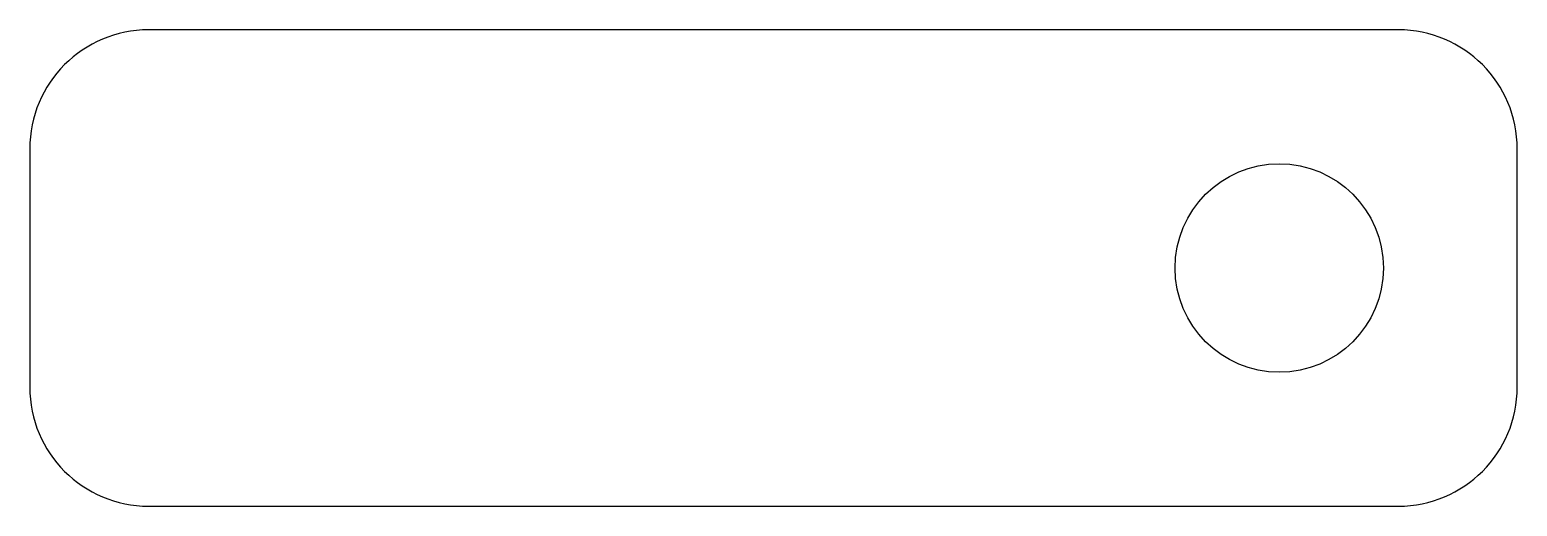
# Model space of a CAD drawing. Header units: millimetres. Extents: x -12.5 to 12.5, y -4 to 4.
import ezdxf

# ---------------------------------------------------------------- set-up
doc = ezdxf.new("R2010")
doc.units = ezdxf.units.MM

msp = doc.modelspace()

# ---------------------------------------------------------------- linework, layer by layer
at = {"color": 7, "linetype": 'Continuous', "lineweight": 25}
for p, q in [((10.5, 4), (-10.5, 4)), ((-12.5, 2), (-12.5, -2)), ((12.5, -2), (12.5, 2)), ((-10.5, -4), (10.5, -4))]:
    msp.add_line(p, q, dxfattribs=at)
msp.add_circle((8.5, 0), 1.75, dxfattribs=at)
for centre, start, end in [((10.5, 2), 0, 90), ((-10.5, 2), 90, 180), ((-10.5, -2), 180, 270), ((10.5, -2), 270, 0)]:
    msp.add_arc(centre, 2, start, end, dxfattribs=at)

doc.saveas('drawing.dxf')
